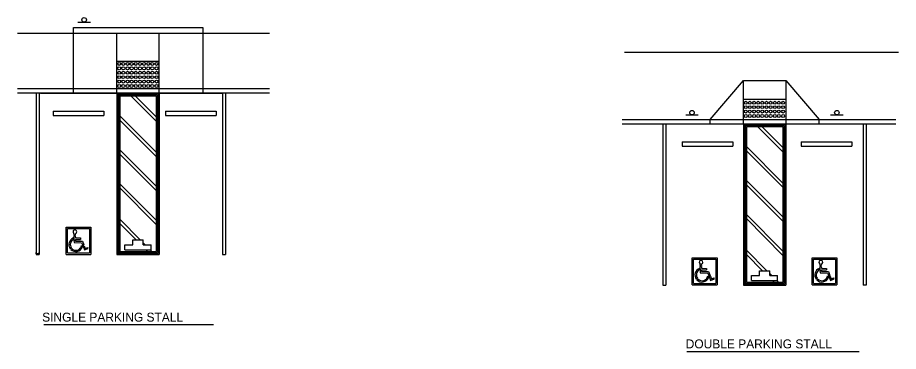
# Model space of a CAD drawing. Extents: x -1257 to -1074, y 318 to 440.
# Drawn here: x -1256.6 to -1158.1, y 402.4 to 439.7 of the extents above; entities that cross this region are included whole.
import ezdxf

# ---------------------------------------------------------------- set-up
doc = ezdxf.new("R2010")
doc.units = 0
doc.layers.add('mc_MISC-CONST-anno', color=7, linetype='Continuous')
doc.layers.add('rd_CONST-DETAIL', color=7, linetype='Continuous')

msp = doc.modelspace()

# ---------------------------------------------------------------- linework, layer by layer
at = {"layer": 'mc_MISC-CONST-anno'}
for p, q in [((-1253.649, 405.405), (-1234.669, 405.405)), ((-1181.742, 402.417), (-1162.498, 402.417))]:
    msp.add_line(p, q, dxfattribs=at)
at = {"layer": 'rd_CONST-DETAIL'}
for p, q in [((-1250.318, 431.256), (-1250.318, 438.599)), ((-1250.318, 438.599), (-1235.873, 438.599)), ((-1249.844, 439.189), (-1248.444, 439.189)), ((-1235.873, 438.599), (-1235.873, 431.256)), ((-1256.578, 437.975), (-1228.419, 437.975)), ((-1245.486, 431.256), (-1245.486, 437.975)), ((-1240.752, 431.256), (-1240.752, 437.975)), ((-1188.725, 435.821), (-1158.099, 435.821)), ((-1245.486, 434.831), (-1240.752, 434.831)), ((-1179.134, 428.324), (-1175.433, 432.658)), ((-1175.433, 427.824), (-1175.433, 432.658)), ((-1175.433, 432.658), (-1170.699, 432.658)), ((-1170.699, 432.658), (-1170.699, 427.824)), ((-1170.699, 432.658), (-1166.954, 428.324)), ((-1228.419, 431.756), (-1256.578, 431.756)), ((-1228.419, 431.256), (-1256.578, 431.256)), ((-1254.486, 431.256), (-1254.486, 413.256)), ((-1254.152, 431.256), (-1254.152, 413.256)), ((-1254.019, 431.256), (-1245.519, 431.256)), ((-1245.519, 431.256), (-1240.719, 431.256)), ((-1245.486, 431.256), (-1245.486, 413.256)), ((-1245.377, 431.145), (-1245.377, 413.364)), ((-1240.861, 431.145), (-1245.377, 431.145)), ((-1245.269, 431.034), (-1245.269, 413.472)), ((-1240.969, 431.034), (-1245.269, 431.034)), ((-1245.152, 430.922), (-1245.152, 413.589)), ((-1241.086, 430.922), (-1245.152, 430.922)), ((-1243.864, 430.922), (-1241.086, 428.144)), ((-1243.393, 430.922), (-1241.086, 428.615)), ((-1241.086, 430.922), (-1241.086, 413.589)), ((-1240.969, 431.034), (-1240.969, 413.472)), ((-1240.861, 431.145), (-1240.861, 413.364)), ((-1240.752, 431.256), (-1240.752, 413.256)), ((-1240.719, 431.256), (-1233.719, 431.256)), ((-1233.652, 431.256), (-1233.652, 413.256)), ((-1233.319, 431.256), (-1233.319, 413.256)), ((-1175.433, 430.575), (-1170.699, 430.575)), ((-1252.602, 429.256), (-1246.936, 429.256)), ((-1252.602, 429.256), (-1252.602, 428.756)), ((-1252.602, 428.756), (-1246.936, 428.756)), ((-1246.936, 429.256), (-1246.936, 428.756)), ((-1245.152, 428.719), (-1241.086, 424.652)), ((-1240.054, 429.256), (-1234.387, 429.256)), ((-1240.054, 429.256), (-1240.054, 428.756)), ((-1240.054, 428.756), (-1234.387, 428.756)), ((-1234.387, 429.256), (-1234.387, 428.756)), ((-1181.879, 428.828), (-1180.479, 428.828)), ((-1165.676, 428.828), (-1164.276, 428.828)), ((-1245.152, 428.248), (-1241.086, 424.181)), ((-1188.992, 428.324), (-1158.366, 428.324)), ((-1188.992, 427.824), (-1158.366, 427.824)), ((-1184.433, 427.824), (-1184.433, 409.824)), ((-1184.099, 427.824), (-1184.099, 409.824)), ((-1179.134, 427.824), (-1179.134, 428.324)), ((-1175.466, 427.824), (-1170.666, 427.824)), ((-1175.433, 427.824), (-1175.433, 409.824)), ((-1175.324, 427.713), (-1175.324, 409.933)), ((-1170.808, 427.713), (-1175.324, 427.713)), ((-1175.216, 427.602), (-1175.216, 410.041)), ((-1170.916, 427.602), (-1175.216, 427.602)), ((-1175.099, 427.491), (-1175.099, 410.158)), ((-1171.033, 427.491), (-1175.099, 427.491)), ((-1173.811, 427.491), (-1171.033, 424.713)), ((-1173.339, 427.491), (-1171.033, 425.184)), ((-1171.033, 427.491), (-1171.033, 410.158)), ((-1170.916, 427.602), (-1170.916, 410.041)), ((-1170.808, 427.713), (-1170.808, 409.933)), ((-1170.699, 427.824), (-1170.699, 409.824)), ((-1166.954, 427.824), (-1166.954, 428.324)), ((-1162.04, 427.824), (-1162.033, 409.824)), ((-1161.706, 427.824), (-1161.699, 409.824)), ((-1182.282, 425.824), (-1176.616, 425.824)), ((-1182.282, 425.824), (-1182.282, 425.324)), ((-1176.616, 425.824), (-1176.616, 425.324)), ((-1168.983, 425.824), (-1163.316, 425.824)), ((-1168.983, 425.824), (-1168.983, 425.324)), ((-1163.316, 425.824), (-1163.316, 425.324)), ((-1245.152, 424.932), (-1241.086, 420.865)), ((-1245.152, 424.46), (-1241.086, 420.394)), ((-1182.282, 425.324), (-1176.616, 425.324)), ((-1175.099, 425.288), (-1171.033, 421.221)), ((-1175.099, 424.816), (-1171.033, 420.75)), ((-1168.983, 425.324), (-1163.316, 425.324)), ((-1175.099, 421.5), (-1171.033, 417.434)), ((-1245.152, 421.145), (-1241.086, 417.078)), ((-1245.152, 420.673), (-1241.086, 416.606)), ((-1175.099, 421.029), (-1171.033, 416.962)), ((-1175.099, 417.713), (-1171.033, 413.613)), ((-1245.152, 416.71), (-1243.334, 414.858)), ((-1245.119, 417.148), (-1242.863, 414.858)), ((-1175.099, 417.242), (-1171.033, 413.142)), ((-1251.157, 413.256), (-1251.157, 416.282)), ((-1251.157, 416.282), (-1248.381, 416.282)), ((-1251.007, 416.132), (-1248.531, 416.132)), ((-1251.007, 413.406), (-1251.007, 416.132)), ((-1250.315, 415.617), (-1250.315, 415.617)), ((-1250.314, 415.616), (-1250.304, 415.391)), ((-1248.531, 416.132), (-1248.531, 413.406)), ((-1248.381, 416.282), (-1248.381, 413.256)), ((-1250.343, 415.088), (-1250.343, 414.916)), ((-1250.304, 415.391), (-1250.13, 415.391)), ((-1250.3, 415.307), (-1250.279, 414.857)), ((-1250.3, 415.307), (-1250.126, 415.307)), ((-1250.279, 414.857), (-1250.105, 414.857)), ((-1250.276, 414.797), (-1250.266, 414.573)), ((-1250.276, 414.797), (-1250.102, 414.797)), ((-1250.138, 415.562), (-1250.13, 415.391)), ((-1250.126, 415.307), (-1250.116, 415.1)), ((-1250.116, 415.1), (-1249.547, 415.089)), ((-1250.108, 414.921), (-1249.547, 414.911)), ((-1250.108, 414.921), (-1250.105, 414.857)), ((-1250.102, 414.797), (-1250.1, 414.745)), ((-1250.1, 414.745), (-1249.331, 414.731)), ((-1249.547, 415.089), (-1249.547, 414.911)), ((-1249.331, 414.731), (-1249.162, 414.304)), ((-1243.694, 414.858), (-1242.544, 414.858)), ((-1243.694, 414.306), (-1243.694, 414.858)), ((-1242.544, 414.306), (-1242.544, 414.858)), ((-1250.573, 413.974), (-1250.698, 413.885)), ((-1250.527, 413.915), (-1250.637, 413.813)), ((-1250.266, 414.573), (-1249.417, 414.557)), ((-1249.421, 414.246), (-1249.326, 414.066)), ((-1249.417, 414.557), (-1249.296, 414.25)), ((-1249.296, 414.25), (-1249.162, 414.304)), ((-1249.261, 414.162), (-1249.127, 414.216)), ((-1249.261, 414.162), (-1249.095, 413.743)), ((-1249.127, 414.216), (-1249.009, 413.917)), ((-1249.095, 413.743), (-1248.681, 413.904)), ((-1249.009, 413.917), (-1248.728, 414.026)), ((-1248.681, 413.904), (-1248.728, 414.026)), ((-1244.58, 413.754), (-1244.58, 414.306)), ((-1244.58, 414.306), (-1243.694, 414.306)), ((-1244.58, 413.754), (-1241.658, 413.754)), ((-1242.544, 414.54), (-1242.311, 414.306)), ((-1242.544, 414.306), (-1241.658, 414.306)), ((-1242.23, 413.754), (-1242.065, 413.589)), ((-1241.758, 413.754), (-1241.593, 413.589)), ((-1241.658, 413.754), (-1241.658, 414.306)), ((-1175.099, 413.717), (-1172.81, 411.427)), ((-1254.486, 413.296), (-1254.486, 413.443)), ((-1254.486, 413.256), (-1254.152, 413.256)), ((-1254.319, 413.296), (-1254.319, 413.369)), ((-1254.152, 413.296), (-1254.152, 413.443)), ((-1251.157, 413.256), (-1248.381, 413.256)), ((-1251.007, 413.406), (-1248.531, 413.406)), ((-1245.486, 413.256), (-1240.752, 413.256)), ((-1245.377, 413.364), (-1240.861, 413.364)), ((-1245.319, 413.328), (-1245.319, 413.385)), ((-1245.269, 413.472), (-1240.969, 413.472)), ((-1245.152, 413.589), (-1241.086, 413.589)), ((-1240.919, 413.328), (-1240.919, 413.385)), ((-1233.652, 413.256), (-1233.319, 413.256)), ((-1181.154, 409.858), (-1181.154, 412.883)), ((-1181.154, 412.883), (-1178.378, 412.883)), ((-1181.004, 412.733), (-1178.528, 412.733)), ((-1181.004, 410.008), (-1181.004, 412.733)), ((-1178.528, 412.733), (-1178.528, 410.008)), ((-1178.378, 412.883), (-1178.378, 409.858)), ((-1175.099, 413.245), (-1173.281, 411.427)), ((-1167.754, 409.858), (-1167.754, 412.883)), ((-1167.754, 412.883), (-1164.978, 412.883)), ((-1167.604, 412.733), (-1165.128, 412.733)), ((-1167.604, 410.008), (-1167.604, 412.733)), ((-1165.128, 412.733), (-1165.128, 410.008)), ((-1164.978, 412.883), (-1164.978, 409.858)), ((-1180.339, 411.69), (-1180.34, 411.518)), ((-1180.312, 412.218), (-1180.312, 412.218)), ((-1180.311, 412.218), (-1180.3, 411.993)), ((-1180.3, 411.993), (-1180.127, 411.993)), ((-1180.297, 411.909), (-1180.276, 411.459)), ((-1180.297, 411.909), (-1180.123, 411.909)), ((-1180.135, 412.164), (-1180.127, 411.993)), ((-1180.123, 411.909), (-1180.113, 411.702)), ((-1180.113, 411.702), (-1179.544, 411.691)), ((-1179.544, 411.691), (-1179.544, 411.513)), ((-1166.94, 411.69), (-1166.94, 411.518)), ((-1166.912, 412.218), (-1166.912, 412.218)), ((-1166.911, 412.218), (-1166.9, 411.993)), ((-1166.9, 411.993), (-1166.727, 411.993)), ((-1166.897, 411.909), (-1166.876, 411.459)), ((-1166.897, 411.909), (-1166.723, 411.909)), ((-1166.735, 412.164), (-1166.727, 411.993)), ((-1166.723, 411.909), (-1166.713, 411.702)), ((-1166.713, 411.702), (-1166.144, 411.691)), ((-1166.144, 411.691), (-1166.144, 411.513)), ((-1180.276, 411.459), (-1180.102, 411.459)), ((-1180.273, 411.399), (-1180.262, 411.175)), ((-1180.273, 411.399), (-1180.099, 411.399)), ((-1180.262, 411.175), (-1179.414, 411.159)), ((-1180.105, 411.523), (-1179.544, 411.513)), ((-1180.105, 411.523), (-1180.102, 411.459)), ((-1180.099, 411.399), (-1180.097, 411.347)), ((-1180.097, 411.347), (-1179.327, 411.333)), ((-1179.418, 410.848), (-1179.323, 410.667)), ((-1179.414, 411.159), (-1179.293, 410.852)), ((-1179.327, 411.333), (-1179.158, 410.906)), ((-1179.293, 410.852), (-1179.158, 410.906)), ((-1179.258, 410.764), (-1179.124, 410.818)), ((-1179.258, 410.764), (-1179.092, 410.345)), ((-1179.124, 410.818), (-1179.005, 410.519)), ((-1174.526, 410.323), (-1174.526, 410.875)), ((-1174.526, 410.875), (-1173.641, 410.875)), ((-1173.641, 411.427), (-1172.491, 411.427)), ((-1173.641, 410.875), (-1173.641, 411.427)), ((-1172.491, 410.875), (-1172.491, 411.427)), ((-1172.491, 411.109), (-1172.257, 410.875)), ((-1172.491, 410.875), (-1171.605, 410.875)), ((-1171.605, 410.323), (-1171.605, 410.875)), ((-1166.876, 411.459), (-1166.702, 411.459)), ((-1166.873, 411.399), (-1166.862, 411.175)), ((-1166.873, 411.399), (-1166.699, 411.399)), ((-1166.862, 411.175), (-1166.014, 411.159)), ((-1166.705, 411.523), (-1166.144, 411.513)), ((-1166.705, 411.523), (-1166.702, 411.459)), ((-1166.699, 411.399), (-1166.697, 411.347)), ((-1166.697, 411.347), (-1165.927, 411.333)), ((-1166.018, 410.848), (-1165.923, 410.667)), ((-1166.014, 411.159), (-1165.893, 410.852)), ((-1165.927, 411.333), (-1165.758, 410.906)), ((-1165.893, 410.852), (-1165.758, 410.906)), ((-1165.858, 410.764), (-1165.724, 410.818)), ((-1165.858, 410.764), (-1165.692, 410.345)), ((-1165.724, 410.818), (-1165.605, 410.519)), ((-1184.433, 409.824), (-1184.099, 409.824)), ((-1181.154, 409.858), (-1178.378, 409.858)), ((-1181.004, 410.008), (-1178.528, 410.008)), ((-1180.57, 410.576), (-1180.695, 410.487)), ((-1180.524, 410.517), (-1180.634, 410.415)), ((-1179.092, 410.345), (-1178.678, 410.506)), ((-1179.005, 410.519), (-1178.725, 410.628)), ((-1178.678, 410.506), (-1178.725, 410.628)), ((-1175.433, 409.824), (-1175.099, 409.824)), ((-1175.324, 409.933), (-1170.808, 409.933)), ((-1175.216, 410.041), (-1170.916, 410.041)), ((-1175.099, 410.158), (-1171.033, 410.158)), ((-1175.099, 409.824), (-1171.033, 409.824)), ((-1174.526, 410.323), (-1171.605, 410.323)), ((-1172.176, 410.323), (-1172.012, 410.158)), ((-1171.705, 410.323), (-1171.54, 410.158)), ((-1171.033, 409.824), (-1170.699, 409.824)), ((-1167.754, 409.858), (-1164.978, 409.858)), ((-1167.604, 410.008), (-1165.128, 410.008)), ((-1167.17, 410.576), (-1167.295, 410.487)), ((-1167.124, 410.517), (-1167.234, 410.415)), ((-1165.692, 410.345), (-1165.278, 410.506)), ((-1165.605, 410.519), (-1165.325, 410.628)), ((-1165.278, 410.506), (-1165.325, 410.628)), ((-1161.699, 409.824), (-1162.033, 409.824))]:
    msp.add_line(p, q, dxfattribs=at)
for centre, radius in [((-1249.144, 439.447), 0.25), ((-1245.213, 434.528), 0.164), ((-1244.76, 434.528), 0.164), ((-1244.284, 434.528), 0.164), ((-1243.827, 434.528), 0.164), ((-1243.374, 434.528), 0.164), ((-1242.898, 434.528), 0.164), ((-1242.445, 434.528), 0.164), ((-1241.969, 434.528), 0.164), ((-1241.516, 434.528), 0.164), ((-1241.04, 434.528), 0.164), ((-1245.213, 434.034), 0.164), ((-1245.213, 433.541), 0.164), ((-1244.76, 434.034), 0.164), ((-1244.76, 433.541), 0.164), ((-1244.284, 434.034), 0.164), ((-1244.284, 433.541), 0.164), ((-1243.827, 434.034), 0.164), ((-1243.827, 433.541), 0.164), ((-1243.374, 434.034), 0.164), ((-1243.374, 433.541), 0.164), ((-1242.898, 434.034), 0.164), ((-1242.898, 433.541), 0.164), ((-1242.445, 434.034), 0.164), ((-1242.445, 433.541), 0.164), ((-1241.969, 434.034), 0.164), ((-1241.969, 433.541), 0.164), ((-1241.516, 434.034), 0.164), ((-1241.516, 433.541), 0.164), ((-1241.04, 434.034), 0.164), ((-1241.04, 433.541), 0.164), ((-1245.213, 433.047), 0.164), ((-1245.213, 432.554), 0.164), ((-1244.76, 433.047), 0.164), ((-1244.76, 432.554), 0.164), ((-1244.284, 433.047), 0.164), ((-1244.284, 432.554), 0.164), ((-1243.827, 433.047), 0.164), ((-1243.827, 432.554), 0.164), ((-1243.374, 433.047), 0.164), ((-1243.374, 432.554), 0.164), ((-1242.898, 433.047), 0.164), ((-1242.898, 432.554), 0.164), ((-1242.445, 433.047), 0.164), ((-1242.445, 432.554), 0.164), ((-1241.969, 433.047), 0.164), ((-1241.969, 432.554), 0.164), ((-1241.516, 433.047), 0.164), ((-1241.516, 432.554), 0.164), ((-1241.04, 433.047), 0.164), ((-1241.04, 432.554), 0.164), ((-1245.213, 432.06), 0.164), ((-1244.76, 432.06), 0.164), ((-1244.284, 432.06), 0.164), ((-1243.831, 432.06), 0.164), ((-1243.366, 432.06), 0.164), ((-1242.902, 432.06), 0.164), ((-1242.434, 432.06), 0.164), ((-1241.969, 432.06), 0.164), ((-1241.516, 432.06), 0.164), ((-1241.04, 432.06), 0.164), ((-1175.16, 430.187), 0.164), ((-1175.16, 429.694), 0.164), ((-1174.707, 430.187), 0.164), ((-1174.707, 429.694), 0.164), ((-1174.231, 430.187), 0.164), ((-1174.231, 429.694), 0.164), ((-1173.774, 430.187), 0.164), ((-1173.774, 429.694), 0.164), ((-1173.321, 430.187), 0.164), ((-1173.321, 429.694), 0.164), ((-1172.845, 430.187), 0.164), ((-1172.845, 429.694), 0.164), ((-1172.392, 430.187), 0.164), ((-1172.392, 429.694), 0.164), ((-1171.916, 430.187), 0.164), ((-1171.916, 429.694), 0.164), ((-1171.463, 430.187), 0.164), ((-1171.463, 429.694), 0.164), ((-1170.987, 430.187), 0.164), ((-1170.987, 429.694), 0.164), ((-1181.179, 429.086), 0.25), ((-1175.16, 429.2), 0.164), ((-1175.16, 428.707), 0.164), ((-1174.707, 429.2), 0.164), ((-1174.707, 428.707), 0.164), ((-1174.231, 429.2), 0.164), ((-1174.231, 428.707), 0.164), ((-1173.778, 428.707), 0.164), ((-1173.774, 429.2), 0.164), ((-1173.321, 429.2), 0.164), ((-1173.313, 428.707), 0.164), ((-1172.849, 428.707), 0.164), ((-1172.845, 429.2), 0.164), ((-1172.392, 429.2), 0.164), ((-1172.381, 428.707), 0.164), ((-1171.916, 429.2), 0.164), ((-1171.916, 428.707), 0.164), ((-1171.463, 429.2), 0.164), ((-1171.463, 428.707), 0.164), ((-1170.987, 429.2), 0.164), ((-1170.987, 428.707), 0.164), ((-1164.976, 429.086), 0.25)]:
    msp.add_circle(centre, radius, dxfattribs=at)
for centre, radius, start, end in [((-1250.17, 415.772), 0.213, 278.63541, 227.21334), ((-1250.061, 414.351), 0.789, 110.88771, 216.23262), ((-1250.061, 414.351), 0.789, 110.88768, 216.23538), ((-1250.056, 414.347), 0.637, 116.77664, 215.7522), ((-1250.061, 414.351), 0.789, 223.09166, 338.78141), ((-1250.056, 414.353), 0.644, 222.92706, 350.38486), ((-1250.061, 414.351), 0.789, 338.78141, 338.80706), ((-1180.058, 410.953), 0.789, 110.88771, 216.23262), ((-1180.058, 410.953), 0.789, 110.88768, 216.23538), ((-1180.167, 412.374), 0.213, 278.63541, 227.21326), ((-1166.658, 410.953), 0.789, 110.88771, 216.23262), ((-1166.658, 410.953), 0.789, 110.88768, 216.23538), ((-1166.767, 412.374), 0.213, 278.63541, 227.21326), ((-1180.052, 410.949), 0.637, 116.77664, 215.7522), ((-1180.058, 410.953), 0.789, 223.09166, 338.78141), ((-1180.053, 410.955), 0.644, 222.92706, 350.38486), ((-1180.058, 410.953), 0.789, 338.78141, 338.80706), ((-1166.652, 410.949), 0.637, 116.77664, 215.7522), ((-1166.658, 410.953), 0.789, 223.09166, 338.78141), ((-1166.653, 410.955), 0.644, 222.92706, 350.38486), ((-1166.658, 410.953), 0.789, 338.78141, 338.80706)]:
    msp.add_arc(centre, radius, start, end, dxfattribs=at)

# ---------------------------------------------------------------- texts
at = {"layer": 'mc_MISC-CONST-anno'}
for s, p in [('SINGLE PARKING STALL', (-1253.832, 405.739)), ('DOUBLE PARKING STALL', (-1181.877, 402.752))]:
    msp.add_text(s, height=1, dxfattribs=at).set_placement(p)

doc.saveas('drawing.dxf')
